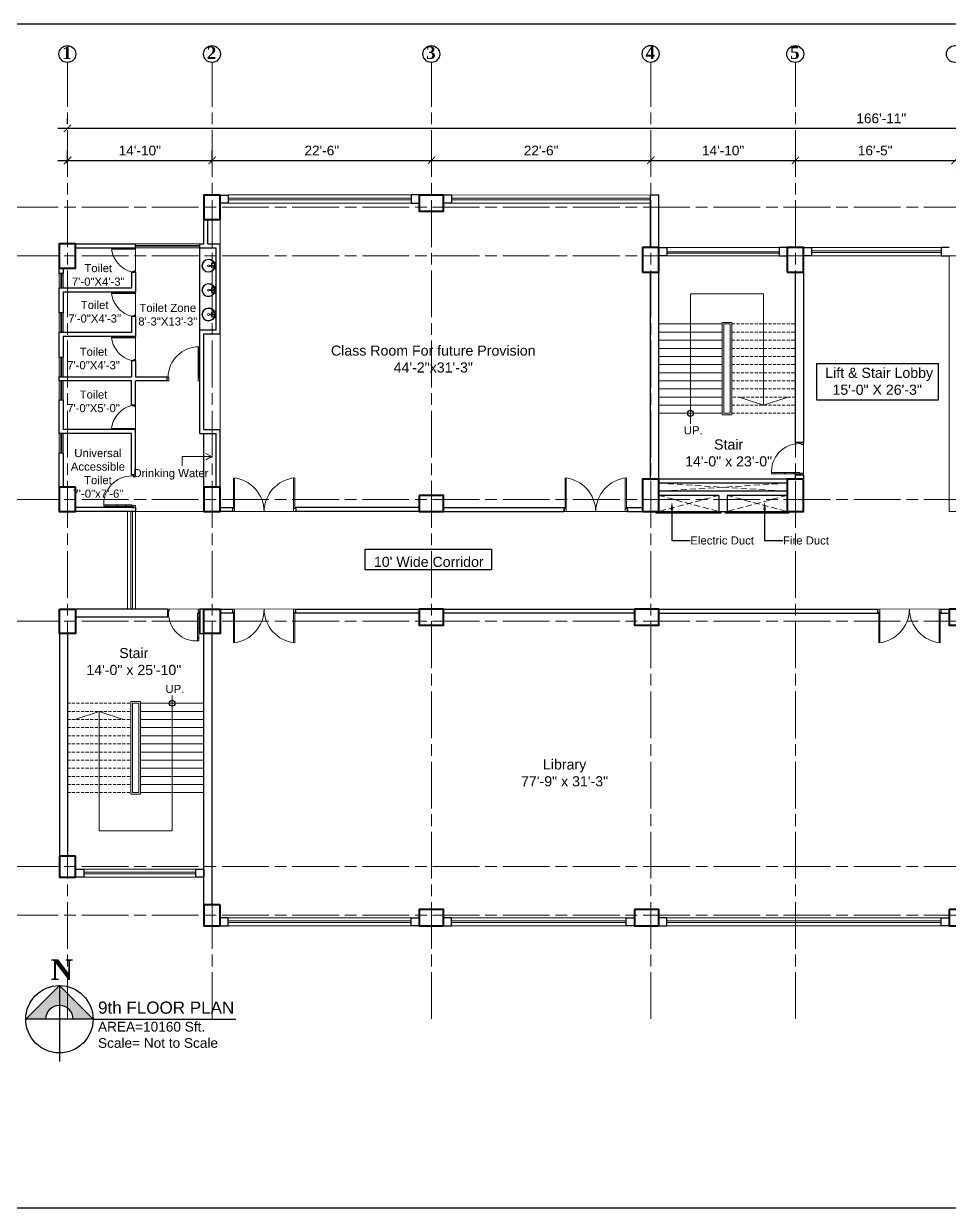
# Model space of a CAD drawing. Header units: inches. Extents: x -12 to 20935469, y -1604 to 24729220.
# Drawn here: x 20924699 to 20925838, y 24703583 to 24705041 of the extents above; entities that cross this region are included whole.
import ezdxf
from ezdxf import colors
from ezdxf.entities.mleader import LeaderData, LeaderLine
from ezdxf.math import Vec2, Vec3

# ---------------------------------------------------------------- set-up
doc = ezdxf.new("R2010")
doc.units = ezdxf.units.IN
doc.header["$LTSCALE"] = 0.03
doc.header["$MEASUREMENT"] = 0
doc.header["$PDMODE"] = 32
doc.header["$PDSIZE"] = 15
doc.linetypes.add('ACAD_ISO08W100', pattern=[36, 24, -3, 6, -3])
doc.linetypes.add('DASHED2', pattern=[0.375, 0.25, -0.125])
for name, color, linetype, lineweight in [('column', 1, 'Continuous', 40), ('Dim Line', 252, 'Continuous', 13), ('Door', 7, 'Continuous', 18), ('Dot', 253, 'Continuous', 0), ('Gas', 21, 'Continuous', 5), ('Glass Line', 252, 'Continuous', 9), ('Grid Line', 252, 'Continuous', 18), ('Hatch', 253, 'Continuous', 15), ('Low Wall', 7, 'Continuous', 30), ('Main Wall', 7, 'Continuous', 30), ('RAIL', 23, 'Continuous', 13), ('STAIR', 46, 'Continuous', 15), ('TOILET FIXTURE', 142, 'Continuous', 5), ('wind.', 150, 'Continuous', 20)]:
    doc.layers.add(name, color=color, linetype=linetype, lineweight=lineweight)
doc.layers.add('TEXT', color=7, linetype='Continuous')
doc.styles.add('2', font='swisscl.ttf')
doc.styles.add('RomanS', font='arial.ttf', dxfattribs={"height": 12})
doc.styles.get("Standard").update_dxf_attribs({"font": 'timesbd.ttf'})
doc.dimstyles.new('Aec_Arch_I', dxfattribs={"dimscale": 96, "dimtxt": 12, "dimasz": 0.09375, "dimexe": 0.125, "dimexo": 0.125, "dimgap": 0.0625, "dimtad": 1, "dimdec": 0, "dimzin": 3, "dimdsep": 46, "dimlunit": 4, "dimtxsty": 'RomanS', "dimblk1": 'ARCHTICK', "dimblk2": 'ARCHTICK', "dimsah": 1, "dimcen": 0.09375, "dimdle": 0.125, "dimadec": 0, "dimazin": 0, "dimtfac": 0.75, "dimtdec": 0, "dimtmove": 2, "dimatfit": 3, "dimldrblk": 'ARCHTICK', "dimfxl": 1, "dimfrac": 1, "dimtolj": 1, "dimtzin": 0, "dimarcsym": 0})

# ---------------------------------------------------------------- blocks, each defined once
blk = doc.blocks.new('_ArchTick')
at = {"color": 0, "linetype": 'ByBlock', "lineweight": 35, "const_width": 0.15}
blk.add_lwpolyline([(-0.5, -0.5), (0.5, 0.5)], dxfattribs=at)
blk = doc.blocks.new('*D14')
at = {"layer": 'Defpoints', "color": 0, "transparency": 16777216}
for p in [(20831126.3, 24724578.2), (20830948.3, 24724562.3), (20831126.3, 24724562.3)]:
    blk.add_point(p, dxfattribs=at)
at = {"layer": 'Dim Line', "color": 0, "lineweight": -2, "transparency": 16777216}
for p, q in [((20830948.3, 24724574.3), (20830948.3, 24724590.2)), ((20831126.3, 24724574.3), (20831126.3, 24724590.2)), ((20830936.3, 24724578.2), (20831138.3, 24724578.2))]:
    blk.add_line(p, q, dxfattribs=at)
at = {"layer": 'Dim Line', "color": 0, "lineweight": -2, "transparency": 16777216, "xscale": 9, "yscale": 9, "zscale": 9, "rotation": 180}
blk.add_blockref('_ArchTick', (20830948.3, 24724578.2), dxfattribs=at)
at = {"layer": 'Dim Line', "color": 0, "lineweight": -2, "transparency": 16777216, "xscale": 9, "yscale": 9, "zscale": 9}
blk.add_blockref('_ArchTick', (20831126.3, 24724578.2), dxfattribs=at)
at = {"layer": 'Dim Line', "color": 0, "transparency": 16777216, "insert": (20831037.3, 24724590.3), "char_height": 12, "attachment_point": 5, "style": 'RomanS'}
blk.add_mtext('\\A1;14\'-10"', dxfattribs=at)
blk = doc.blocks.new('*D7')
at = {"layer": 'Defpoints', "color": 0, "transparency": 16777216}
for p in [(20831396.3, 24724578.2), (20831396.3, 24724578.2), (20831126.3, 24724562.3)]:
    blk.add_point(p, dxfattribs=at)
at = {"layer": 'Dim Line', "color": 0, "lineweight": -2, "transparency": 16777216}
for p, q in [((20831126.3, 24724574.3), (20831126.3, 24724590.2)), ((20831114.3, 24724578.2), (20831408.3, 24724578.2))]:
    blk.add_line(p, q, dxfattribs=at)
at = {"layer": 'Dim Line', "color": 0, "lineweight": -2, "transparency": 16777216, "xscale": 9, "yscale": 9, "zscale": 9, "rotation": 180}
blk.add_blockref('_ArchTick', (20831126.3, 24724578.2), dxfattribs=at)
at = {"layer": 'Dim Line', "color": 0, "lineweight": -2, "transparency": 16777216, "xscale": 9, "yscale": 9, "zscale": 9}
blk.add_blockref('_ArchTick', (20831396.3, 24724578.2), dxfattribs=at)
at = {"layer": 'Dim Line', "color": 0, "transparency": 16777216, "insert": (20831261.3, 24724590.3), "char_height": 12, "attachment_point": 5, "style": 'RomanS'}
blk.add_mtext('\\A1;22\'-6"', dxfattribs=at)
blk = doc.blocks.new('*D8')
at = {"layer": 'Defpoints', "color": 0, "transparency": 16777216}
for p in [(20831396.3, 24724578.2), (20831666.3, 24724578.2), (20831666.3, 24724578.2)]:
    blk.add_point(p, dxfattribs=at)
at = {"layer": 'Dim Line', "color": 0, "lineweight": -2, "transparency": 16777216}
blk.add_line((20831384.3, 24724578.2), (20831678.3, 24724578.2), dxfattribs=at)
at = {"layer": 'Dim Line', "color": 0, "lineweight": -2, "transparency": 16777216, "xscale": 9, "yscale": 9, "zscale": 9, "rotation": 180}
blk.add_blockref('_ArchTick', (20831396.3, 24724578.2), dxfattribs=at)
at = {"layer": 'Dim Line', "color": 0, "lineweight": -2, "transparency": 16777216, "xscale": 9, "yscale": 9, "zscale": 9}
blk.add_blockref('_ArchTick', (20831666.3, 24724578.2), dxfattribs=at)
at = {"layer": 'Dim Line', "color": 0, "transparency": 16777216, "insert": (20831531.3, 24724590.3), "char_height": 12, "attachment_point": 5, "style": 'RomanS'}
blk.add_mtext('\\A1;22\'-6"', dxfattribs=at)
blk = doc.blocks.new('*D9')
at = {"layer": 'Defpoints', "color": 0, "transparency": 16777216}
for p in [(20831666.3, 24724578.2), (20831844.3, 24724578.2), (20831844.3, 24724578.2)]:
    blk.add_point(p, dxfattribs=at)
at = {"layer": 'Dim Line', "color": 0, "lineweight": -2, "transparency": 16777216}
blk.add_line((20831654.3, 24724578.2), (20831856.3, 24724578.2), dxfattribs=at)
at = {"layer": 'Dim Line', "color": 0, "lineweight": -2, "transparency": 16777216, "xscale": 9, "yscale": 9, "zscale": 9, "rotation": 180}
blk.add_blockref('_ArchTick', (20831666.3, 24724578.2), dxfattribs=at)
at = {"layer": 'Dim Line', "color": 0, "lineweight": -2, "transparency": 16777216, "xscale": 9, "yscale": 9, "zscale": 9}
blk.add_blockref('_ArchTick', (20831844.3, 24724578.2), dxfattribs=at)
at = {"layer": 'Dim Line', "color": 0, "transparency": 16777216, "insert": (20831755.3, 24724590.3), "char_height": 12, "attachment_point": 5, "style": 'RomanS'}
blk.add_mtext('\\A1;14\'-10"', dxfattribs=at)
blk = doc.blocks.new('*D21')
at = {"layer": 'Defpoints', "color": 0, "transparency": 16777216}
for p in [(20831844.3, 24724578.2), (20832040.8, 24724578.2), (20832040.8, 24724578.2)]:
    blk.add_point(p, dxfattribs=at)
at = {"layer": 'Dim Line', "color": 0, "lineweight": -2, "transparency": 16777216}
for p, q in [((20831832.3, 24724578.2), (20832052.8, 24724578.2)), ((20831844.3, 24724566.2), (20831844.3, 24724566.2)), ((20832040.8, 24724566.2), (20832040.8, 24724566.2))]:
    blk.add_line(p, q, dxfattribs=at)
at = {"layer": 'Dim Line', "color": 0, "lineweight": -2, "transparency": 16777216, "xscale": 9, "yscale": 9, "zscale": 9, "rotation": 180}
blk.add_blockref('_ArchTick', (20831844.3, 24724578.2), dxfattribs=at)
at = {"layer": 'Dim Line', "color": 0, "lineweight": -2, "transparency": 16777216, "xscale": 9, "yscale": 9, "zscale": 9}
blk.add_blockref('_ArchTick', (20832040.8, 24724578.2), dxfattribs=at)
at = {"layer": 'Dim Line', "color": 0, "transparency": 16777216, "insert": (20831942.5, 24724590.3), "char_height": 12, "attachment_point": 5, "style": 'RomanS'}
blk.add_mtext('\\A1;16\'-5"', dxfattribs=at)
blk = doc.blocks.new('*D22')
at = {"layer": 'Defpoints', "color": 0, "transparency": 16777216}
for p in [(20832040.8, 24724578.2), (20832166.8, 24724578.2), (20832166.8, 24724578.2)]:
    blk.add_point(p, dxfattribs=at)
at = {"layer": 'Dim Line', "color": 0, "lineweight": -2, "transparency": 16777216}
for p, q in [((20832028.8, 24724578.2), (20832178.8, 24724578.2)), ((20832040.8, 24724566.2), (20832040.8, 24724566.2)), ((20832166.8, 24724566.2), (20832166.8, 24724566.2))]:
    blk.add_line(p, q, dxfattribs=at)
at = {"layer": 'Dim Line', "color": 0, "lineweight": -2, "transparency": 16777216, "xscale": 9, "yscale": 9, "zscale": 9, "rotation": 180}
blk.add_blockref('_ArchTick', (20832040.8, 24724578.2), dxfattribs=at)
at = {"layer": 'Dim Line', "color": 0, "lineweight": -2, "transparency": 16777216, "xscale": 9, "yscale": 9, "zscale": 9}
blk.add_blockref('_ArchTick', (20832166.8, 24724578.2), dxfattribs=at)
at = {"layer": 'Dim Line', "color": 0, "transparency": 16777216, "insert": (20832103.8, 24724590.3), "char_height": 12, "attachment_point": 5, "style": 'RomanS'}
blk.add_mtext('\\A1;10\'-6"', dxfattribs=at)
blk = doc.blocks.new('*D13')
at = {"layer": 'Defpoints', "color": 0, "transparency": 16777216}
for p in [(20830948.3, 24724610.7), (20832951.8, 24724617.8), (20832951.8, 24724610.7)]:
    blk.add_point(p, dxfattribs=at)
at = {"layer": 'Dim Line', "color": 0, "lineweight": -2, "transparency": 16777216}
for p, q in [((20830948.3, 24724622.7), (20830948.3, 24724629.8)), ((20832951.8, 24724622.7), (20832951.8, 24724629.8)), ((20830936.3, 24724617.8), (20832963.8, 24724617.8))]:
    blk.add_line(p, q, dxfattribs=at)
at = {"layer": 'Dim Line', "color": 0, "lineweight": -2, "transparency": 16777216, "xscale": 9, "yscale": 9, "zscale": 9, "rotation": 180}
blk.add_blockref('_ArchTick', (20830948.3, 24724617.8), dxfattribs=at)
at = {"layer": 'Dim Line', "color": 0, "lineweight": -2, "transparency": 16777216, "xscale": 9, "yscale": 9, "zscale": 9}
blk.add_blockref('_ArchTick', (20832951.8, 24724617.8), dxfattribs=at)
at = {"layer": 'Dim Line', "color": 0, "transparency": 16777216, "insert": (20831950, 24724629.9), "char_height": 12, "attachment_point": 5, "style": 'RomanS'}
blk.add_mtext('\\A1;166\'-11"', dxfattribs=at)
blk = doc.blocks.new('Door_45')
at = {"layer": 'Door'}
for p, q in [((1.5, 5), (1.5, 44)), ((1.5, 40), (2.2, 40)), ((2.2, 40), (2.2, 39.5)), ((2.2, 39.5), (2.7, 39.5)), ((2.7, 39.5), (2.7, 40)), ((2.7, 40), (3.5, 40)), ((3.5, 44), (3.5, 5)), ((1.5, 25.8), (2.2, 25.8)), ((2.2, 25.8), (2.2, 25.3)), ((2.2, 25.3), (2.7, 25.3)), ((2.7, 25.8), (3.5, 25.8)), ((2.7, 25.3), (2.7, 25.8)), ((0, 0), (0, 5)), ((0, 5), (1.5, 5)), ((1.5, 12.6), (2.2, 12.6)), ((3.5, 5), (1.5, 5)), ((1.5, 5), (1.5, 3)), ((1.5, 3), (2.5, 3)), ((2.2, 12.6), (2.2, 13.1)), ((2.2, 13.1), (2.7, 13.1)), ((2.5, 3), (2.5, 0)), ((2.7, 13.1), (2.7, 12.6)), ((2.7, 12.6), (3.5, 12.6)), ((42.5, 3), (42.5, 0)), ((43.5, 3), (42.5, 3)), ((45, 5), (43.5, 5)), ((43.5, 5), (43.5, 3)), ((45, 0), (45, 5)), ((2.5, 0), (0, 0)), ((42.5, 0), (45, 0))]:
    blk.add_line(p, q, dxfattribs=at)
blk.add_arc((4.7, 5.3), 38.8, 359.6233, 94.6685, dxfattribs=at)
blk = doc.blocks.new('sssss-flat-876')
at = {"layer": 'Door', "linetype": 'Continuous', "ltscale": 3}
blk.add_line((3666.5, 84027.2), (3666.5, 84055.7), dxfattribs=at)
at = {"layer": 'Door', "linetype": 'Continuous', "ltscale": 3, "extrusion": (-7.21527e-09, -3.35624e-18, 1), "elevation": 0}
for points in [[(3666.5, 84057.2), (3666.5, 84055.7), (3668.4, 84055.7), (3668.4, 84056.5), (3670.2, 84056.5), (3670.2, 84057.2)], [(3668.4, 84055.7), (3696.2, 84055.7), (3696.2, 84056.5), (3668.4, 84056.5)]]:
    blk.add_lwpolyline(points, close=True, dxfattribs=at)
at = {"layer": 'Door', "linetype": 'Continuous', "ltscale": 3, "flags": 128}
blk.add_lwpolyline([(3670.2, 84027.2, 0.04096), (3675.5, 84028.9, 0.082496), (3684.9, 84034.8, 0.052187), (3689.7, 84040, 0.043988), (3692.9, 84045, 0.036571), (3694.8, 84049.6, 0.034751), (3695.9, 84054.2, 0.011435), (3696.2, 84055.7)], format="xyb", dxfattribs=at)
at = {"layer": 'Door', "linetype": 'Continuous', "ltscale": 3}
blk.add_lwpolyline([(3666.5, 84027.2), (3666.5, 84028.7), (3668.4, 84028.7), (3668.4, 84027.9), (3670.2, 84027.9), (3670.2, 84027.2)], close=True, dxfattribs=at)
blk = doc.blocks.new('7-flat-72')
at = {"layer": 'Glass Line', "color": 8, "ltscale": 20}
for p, q in [((-64478.7, 376960.5), (-64480.3, 376960.5)), ((-64480.3, 376959.5), (-64480.3, 376960.5)), ((-64480.3, 376959.5), (-64480.3, 376960.5)), ((-64478.7, 376959.5), (-64480.3, 376959.5)), ((-64480.3, 376959.1), (-64480.3, 376959.4)), ((-64478.7, 376959.4), (-64480.3, 376959.4)), ((-64478.7, 376959.1), (-64480.3, 376959.1)), ((-64480.2, 376959.4), (-64480.2, 376959.5)), ((-64480.1, 376959.5), (-64480.1, 376960.5)), ((-64479.9, 376959.5), (-64479.9, 376960.5)), ((-64479.5, 376959.5), (-64479.5, 376960.5)), ((-64479.1, 376959.5), (-64479.1, 376960.5)), ((-64478.9, 376959.5), (-64478.9, 376960.5)), ((-64478.9, 376959.4), (-64478.9, 376959.5)), ((-64478.8, 376959.5), (-64478.8, 376960.5)), ((-64478.7, 376959.5), (-64478.7, 376960.5)), ((-64478.7, 376959.1), (-64478.7, 376959.4)), ((-64475.1, 376959.4), (-64476.9, 376959.4)), ((-64476.9, 376959.1), (-64476.9, 376959.4)), ((-64475.1, 376959.1), (-64476.9, 376959.1)), ((-64476.6, 376959.4), (-64476.6, 376966.6)), ((-64475.5, 376966.6), (-64476.6, 376966.6)), ((-64475.5, 376959.4), (-64475.5, 376966.6)), ((-64475.1, 376959.1), (-64475.1, 376959.4)), ((-64473.3, 376960.5), (-64471.7, 376960.5)), ((-64473.3, 376959.5), (-64473.3, 376960.5)), ((-64473.3, 376959.5), (-64473.3, 376960.5)), ((-64473.3, 376959.5), (-64471.7, 376959.5)), ((-64473.3, 376959.1), (-64473.3, 376959.4)), ((-64473.3, 376959.4), (-64471.7, 376959.4)), ((-64473.3, 376959.1), (-64471.7, 376959.1)), ((-64473.1, 376959.5), (-64473.1, 376960.5)), ((-64473.1, 376959.4), (-64473.1, 376959.5)), ((-64472.9, 376959.5), (-64472.9, 376960.5)), ((-64472.5, 376959.5), (-64472.5, 376960.5)), ((-64472.1, 376959.5), (-64472.1, 376960.5)), ((-64471.9, 376959.5), (-64471.9, 376960.5)), ((-64471.9, 376959.4), (-64471.9, 376959.5)), ((-64471.8, 376959.5), (-64471.8, 376960.5)), ((-64471.7, 376959.5), (-64471.7, 376960.5)), ((-64471.7, 376959.1), (-64471.7, 376959.4))]:
    blk.add_line(p, q, dxfattribs=at)
blk.add_circle((-64476, 376968.4, 0), 1.08, dxfattribs=at)
for radius, start, end in [(8.1, 273.8334, 266.1883), (7.55, 274.115, 265.9068)]:
    blk.add_arc((-64476, 376968.4, 0), radius, start, end, dxfattribs=at)
blk = doc.blocks.new('SFSFSFS-flat-72')
at = {"layer": 'TOILET FIXTURE', "ltscale": 0.2}
blk.add_lwpolyline([(-3918.5, -3608.1), (-3918.5, -3602.7), (-3923.9, -3602.7), (-3923.9, -3608.1)], close=True, dxfattribs=at)
at = {"layer": 'TOILET FIXTURE', "ltscale": 20}
blk.add_blockref('7-flat-72', (60554.8, -380567.2), dxfattribs=at)
blk = doc.blocks.new('$D40')
at = {"layer": 'Door'}
for p, q in [((1, 4), (1, 42)), ((2, 0), (2, 42)), ((1, 5), (0, 5)), ((2, 0), (0, 0)), ((2, 4), (1, 4)), ((39, 4), (38, 4)), ((38, 4), (38, 0)), ((40, 0), (38, 0)), ((40, 5), (39, 5)), ((39, 5), (39, 4))]:
    blk.add_line(p, q, dxfattribs=at)
blk.add_arc((1, 4), 38, 0, 90, dxfattribs=at)
blk = doc.blocks.new('fff')
at = {"layer": 'Grid Line', "color": 252, "linetype": 'ACAD_ISO08W100', "lineweight": 9, "ltscale": 80, "true_color": 0x939598}
for p, q in [((20830948.3, 24723521.1), (20830948.3, 24724698.8)), ((20831126.3, 24723521.1), (20831126.3, 24724698.8)), ((20831396.3, 24723521.1), (20831396.3, 24724698.8)), ((20831666.3, 24723521.1), (20831666.3, 24724698.8)), ((20831844.3, 24723521.1), (20831844.3, 24724698.8)), ((20833096.9, 24724520.6), (20830726.1, 24724520.6)), ((20833096.9, 24724460.6), (20830726.1, 24724460.6)), ((20833096.9, 24724160.7), (20830726.1, 24724160.7)), ((20833096.9, 24724010.7), (20830726.1, 24724010.7)), ((20833096.9, 24723708.7), (20830726.1, 24723708.7)), ((20833096.9, 24723648.8), (20830726.1, 24723648.8))]:
    blk.add_line(p, q, dxfattribs=at)
at = {"layer": 'Dim Line'}
for base, p1, p2, picture, middle in [((20832951.7523, 24724617.8128), (20830948.3088, 24724610.7482), (20832951.7523, 24724610.7482), '*D13', (20831950.0306, 24724629.9397)), ((20831126.3, 24724578.2), (20830948.3, 24724562.3), (20831126.3, 24724562.3), '*D14', (20831037.3, 24724590.3)), ((20831396.3, 24724578.2), (20831126.3, 24724562.3), (20831396.3, 24724578.2), '*D7', (20831261.3, 24724590.3)), ((20831666.3, 24724578.2), (20831396.3, 24724578.2), (20831666.3, 24724578.2), '*D8', (20831531.3, 24724590.3)), ((20831844.3, 24724578.2), (20831666.3, 24724578.2), (20831844.3, 24724578.2), '*D9', (20831755.3, 24724590.3)), ((20832040.7792, 24724578.1666), (20831844.25, 24724578.1666), (20832040.7792, 24724578.1666), '*D21', (20831942.5146, 24724590.2934)), ((20832166.8, 24724578.2), (20832040.8, 24724578.2), (20832166.8, 24724578.2), '*D22', (20832103.8, 24724590.3))]:
    dim = blk.add_linear_dim(base=base, p1=p1, p2=p2, dimstyle='Aec_Arch_I', dxfattribs=at)
    dim.commit()
    dim.dimension.update_dxf_attribs({"geometry": picture, "text_midpoint": middle})

msp = doc.modelspace()

# ---------------------------------------------------------------- hatches: boundary and pattern name
at = {"layer": 'Low Wall'}
h = msp.add_hatch(color=256, dxfattribs=at)
h.paths.add_polyline_path([(20924725.5, 24703815.4), (20924701.2, 24703815.4), (20924742.6, 24703856.8), (20924742.6, 24703832.5, 0.414214)])
h.paths.add_polyline_path([(20924742.6, 24703832.5), (20924742.6, 24703856.8), (20924784, 24703815.4), (20924759.6, 24703815.4, 0.414214)])

# ---------------------------------------------------------------- linework, layer by layer
for p, q in [((20924915.4, 24704664.3), (20924915.4, 24704765.2)), ((20924920.4, 24704470.4), (20924920.4, 24704536.4)), ((20924831.4, 24704445.6), (20924836.4, 24704445.6)), ((20925363.8, 24704442.9), (20925363.8, 24704440.4)), ((20925441.8, 24704442.9), (20925441.8, 24704440.4)), ((20924950.4, 24703930.4), (20924950.4, 24703930.4)), ((20925225.4, 24703930.4), (20925225.4, 24703930.4)), ((20925490.4, 24703930.4), (20925490.4, 24703930.4)), ((20924742.6, 24703856.8), (20924742.6, 24703763.5)), ((20924784, 24703815.4), (20924959.9, 24703815.4))]:
    msp.add_line(p, q)
for points in [[(20925674.8, 24704622.6), (20925824.4, 24704622.6), (20925824.4, 24704577.4), (20925674.8, 24704577.4)], [(20925477.3, 24704440.4), (20925556.6, 24704440.4), (20925556.6, 24704438.4), (20925477.3, 24704438.4)], [(20925562.4, 24704440.4), (20925640.6, 24704440.4), (20925640.6, 24704438.4), (20925562.4, 24704438.4)], [(20925119, 24704394.1), (20925274.6, 24704394.1), (20925274.6, 24704368.8), (20925119, 24704368.8)]]:
    msp.add_lwpolyline(points, close=True)
msp.add_lwpolyline([(20924784, 24703815.5), (20924701.2, 24703815.4)])
for centre, radius in [((20925519.4, 24704561.4), 3.61), ((20924881.4, 24704204.4), 3.61), ((20924742.6, 24703815.4), 41.4)]:
    msp.add_circle(centre, radius)
at = {"layer": 'column', "lineweight": 40, "ltscale": 20}
for points in [[(20924940.4, 24704830.2), (20924920.4, 24704830.2), (20924920.4, 24704800.2), (20924940.4, 24704800.2)], [(20925185.5, 24704830.2), (20925185.5, 24704810.2), (20925215.5, 24704810.2), (20925215.5, 24704830.2)], [(20924762.4, 24704770.2), (20924742.4, 24704770.2), (20924742.4, 24704740.2), (20924762.4, 24704740.2)], [(20925460.4, 24704735.4), (20925480.4, 24704735.4), (20925480.4, 24704765.4), (20925460.4, 24704765.4)], [(20925638.4, 24704735.4), (20925658.4, 24704735.4), (20925658.4, 24704765.4), (20925638.4, 24704765.4)], [(20924762.4, 24704470.4), (20924742.4, 24704470.4), (20924742.4, 24704440.4), (20924762.4, 24704440.4)], [(20924940.4, 24704470.4), (20924920.4, 24704470.4), (20924920.4, 24704440.4), (20924940.4, 24704440.4)], [(20925460.4, 24704440.4), (20925480.4, 24704440.4), (20925480.4, 24704480.4), (20925460.4, 24704480.4)], [(20925638.4, 24704440.4), (20925658.4, 24704440.4), (20925658.4, 24704480.4), (20925638.4, 24704480.4)], [(20925185.6, 24704460.4), (20925185.6, 24704440.4), (20925215.5, 24704440.4), (20925215.5, 24704460.4)], [(20924742.6, 24704320.4), (20924762.6, 24704320.4), (20924762.6, 24704290.4), (20924742.6, 24704290.4)], [(20924920.5, 24704320.4), (20924940.5, 24704320.4), (20924940.5, 24704290.4), (20924920.5, 24704290.4)], [(20925185.5, 24704320.4), (20925185.5, 24704300.4), (20925215.5, 24704300.4), (20925215.5, 24704320.4)], [(20925450.4, 24704320.4), (20925450.4, 24704300.4), (20925480.4, 24704300.4), (20925480.4, 24704320.4)], [(20925838, 24704320.4), (20925838, 24704300.4), (20925868, 24704300.4), (20925868, 24704320.4)], [(20924762.6, 24704016.3), (20924742.6, 24704016.3), (20924742.6, 24703990.3), (20924762.6, 24703990.3)], [(20924940.5, 24703956.4), (20924920.5, 24703956.4), (20924920.5, 24703930.4), (20924940.5, 24703930.4)], [(20925215.5, 24703930.4), (20925215.5, 24703950.4), (20925185.5, 24703950.4), (20925185.5, 24703930.4)], [(20925450.4, 24703950.4), (20925450.4, 24703930.4), (20925480.4, 24703930.4), (20925480.4, 24703950.4)], [(20925838, 24703950.3), (20925838, 24703930.3), (20925868, 24703930.3), (20925868, 24703950.3)]]:
    msp.add_lwpolyline(points, close=True, dxfattribs=at)
at = {"layer": 'Defpoints'}
msp.add_lwpolyline([(20924497.9, 24705041.1), (20926936.8, 24705041.1), (20926936.8, 24703582.6), (20924497.9, 24703582.6)], close=True, dxfattribs=at)
at = {"layer": 'Door'}
for p, q in [((20924956.8, 24704444.1), (20924956.8, 24704482)), ((20924958.1, 24704440.4), (20924958.1, 24704482)), ((20925030.9, 24704440.4), (20925030.9, 24704482)), ((20925032.2, 24704444.1), (20925032.2, 24704482)), ((20925365.1, 24704444.1), (20925365.1, 24704482)), ((20925366.4, 24704440.4), (20925366.4, 24704482)), ((20925439.2, 24704440.4), (20925439.2, 24704482)), ((20925440.5, 24704444.1), (20925440.5, 24704482)), ((20924956.8, 24704445.4), (20924955.5, 24704445.4)), ((20924958.1, 24704440.4), (20924955.5, 24704440.4)), ((20924958.1, 24704444.1), (20924956.8, 24704444.1)), ((20925030.9, 24704444.1), (20925032.2, 24704444.1)), ((20925030.9, 24704440.4), (20925033.5, 24704440.4)), ((20925032.2, 24704445.4), (20925033.5, 24704445.4)), ((20925365.1, 24704445.4), (20925363.8, 24704445.4)), ((20925366.4, 24704440.4), (20925363.8, 24704440.4)), ((20925366.4, 24704444.1), (20925365.1, 24704444.1)), ((20925439.2, 24704444.1), (20925440.5, 24704444.1)), ((20925439.2, 24704440.4), (20925441.8, 24704440.4)), ((20925440.5, 24704445.4), (20925441.8, 24704445.4)), ((20924958.1, 24704320.4), (20924955.5, 24704320.4)), ((20924956.8, 24704315.4), (20924955.5, 24704315.4)), ((20924956.8, 24704316.7), (20924956.8, 24704278.8)), ((20924958.1, 24704316.7), (20924956.8, 24704316.7)), ((20924958.1, 24704320.4), (20924958.1, 24704278.8)), ((20925030.9, 24704320.4), (20925030.9, 24704278.8)), ((20925030.9, 24704320.4), (20925033.5, 24704320.4)), ((20925030.9, 24704316.7), (20925032.2, 24704316.7)), ((20925032.2, 24704316.7), (20925032.2, 24704278.8)), ((20925032.2, 24704315.4), (20925033.5, 24704315.4)), ((20925752.6, 24704320.4), (20925750, 24704320.4)), ((20925751.3, 24704315.4), (20925750, 24704315.4)), ((20925751.3, 24704316.7), (20925751.3, 24704278.8)), ((20925752.6, 24704316.7), (20925751.3, 24704316.7)), ((20925752.6, 24704320.4), (20925752.6, 24704278.8)), ((20925825.4, 24704320.4), (20925825.4, 24704278.8)), ((20925825.4, 24704320.4), (20925828, 24704320.4)), ((20925825.4, 24704316.7), (20925826.7, 24704316.7)), ((20925826.7, 24704316.7), (20925826.7, 24704278.8)), ((20925826.7, 24704315.4), (20925828, 24704315.4))]:
    msp.add_line(p, q, dxfattribs=at)
for centre, start, end in [((20924952.3, 24704440), 0.5906, 83.7783), ((20925036.8, 24704440), 96.2217, 179.4094), ((20925360.5, 24704440), 0.5906, 83.7783), ((20925445.1, 24704440), 96.2217, 179.4094), ((20924952.3, 24704320.8), 276.2217, 359.4094), ((20925036.8, 24704320.8), 180.5906, 263.7783), ((20925746.7, 24704320.8), 276.2217, 359.4094), ((20925831.3, 24704320.8), 180.5906, 263.7783)]:
    msp.add_arc(centre, 42.3, start, end, dxfattribs=at)
at = {"layer": 'Dot', "linetype": 'DASHED2', "lineweight": 0, "ltscale": 1000}
for p, q in [((20925480.4, 24704475.4), (20925638.4, 24704465.4)), ((20925638.4, 24704475.4), (20925480.4, 24704465.4)), ((20925554.4, 24704460.4), (20925480.4, 24704440.4)), ((20925480.4, 24704460.4), (20925554.4, 24704440.4)), ((20925564.4, 24704460.4), (20925638.4, 24704440.4)), ((20925638.4, 24704460.4), (20925564.4, 24704440.4))]:
    msp.add_line(p, q, dxfattribs=at)
at = {"layer": 'Gas', "color": 0, "lineweight": 5}
for points in [[(20925570.4, 24704559.4), (20925558.4, 24704559.4), (20925558.4, 24704673.4), (20925570.4, 24704673.4)], [(20925568.4, 24704561.4), (20925560.4, 24704561.4), (20925560.4, 24704671.4), (20925568.4, 24704671.4)], [(20924842.4, 24704206.4), (20924830.4, 24704206.4), (20924830.4, 24704092.4), (20924842.4, 24704092.4)], [(20924840.4, 24704204.4), (20924832.4, 24704204.4), (20924832.4, 24704094.4), (20924840.4, 24704094.4)]]:
    msp.add_lwpolyline(points, close=True, dxfattribs=at)
at = {"layer": 'Hatch', "lineweight": 5}
for p, q in [((20924940.4, 24704770.2), (20924940.4, 24704800.2)), ((20924940.4, 24704541.4), (20924940.4, 24704659.3))]:
    msp.add_line(p, q, dxfattribs=at)
at = {"layer": 'Hatch', "lineweight": 0}
msp.add_lwpolyline([(20926672, 24704320.4), (20926671.9, 24704440.5), (20926587.9, 24704440.4), (20925838, 24704440.4), (20925838, 24704755.4), (20925658.4, 24704755.2), (20925658.4, 24704440.4), (20924836.4, 24704440.5), (20924836.4, 24704320.5)], close=True, dxfattribs=at)
at = {"layer": 'Low Wall', "color": 0}
msp.add_lwpolyline([(20924701.2, 24703815.4), (20924742.6, 24703856.8), (20924784, 24703815.4)], dxfattribs=at)
at = {"layer": 'Low Wall'}
msp.add_arc((20924742.6, 24703815.4), 17, 0, 180, dxfattribs=at)
at = {"layer": 'Main Wall', "lineweight": 30}
for p, q in [((20925470.4, 24704830.3), (20925480.4, 24704830.3)), ((20925470.4, 24704765.4), (20925470.4, 24704830.3)), ((20925480.4, 24704765.4), (20925480.4, 24704830.3)), ((20924920.4, 24704770.2), (20924920.4, 24704800.2)), ((20924925.4, 24704770.2), (20924925.4, 24704800.2)), ((20925470.4, 24704784.3), (20925470.4, 24704784.3)), ((20925470.4, 24704778.3), (20925470.4, 24704778.3)), ((20924762.4, 24704770.2), (20924836.4, 24704770.2)), ((20924762.4, 24704765.2), (20924836.4, 24704765.2)), ((20924836.4, 24704765.2), (20924836.4, 24704770.2)), ((20924915.4, 24704770.2), (20924920.4, 24704770.2)), ((20924915.4, 24704765.2), (20924915.4, 24704770.2)), ((20924915.4, 24704765.2), (20924935.4, 24704765.2)), ((20924925.4, 24704770.2), (20924940.4, 24704770.2)), ((20924935.4, 24704664.3), (20924935.4, 24704765.2)), ((20924940.4, 24704659.3), (20924940.4, 24704770.2)), ((20925480.4, 24704480.4), (20925480.4, 24704755.4)), ((20924742.4, 24704733.6), (20924742.4, 24704740.2)), ((20924831.4, 24704735.2), (20924836.4, 24704735.2)), ((20924831.4, 24704735.2), (20924831.4, 24704715.6)), ((20925470.4, 24704480.4), (20925470.4, 24704735.4)), ((20925648.4, 24704735.4), (20925648.4, 24704525.4)), ((20925658.4, 24704735.4), (20925658.4, 24704525.4)), ((20924831.4, 24704715.6), (20924742.4, 24704715.6)), ((20924742.4, 24704685), (20924742.4, 24704715.6)), ((20924836.4, 24704710.6), (20924747.4, 24704710.6)), ((20924831.4, 24704680.6), (20924831.4, 24704661)), ((20924836.4, 24704680.6), (20924831.4, 24704680.6)), ((20924831.4, 24704661), (20924742.4, 24704661)), ((20924742.4, 24704630.4), (20924742.4, 24704661)), ((20924915.4, 24704606.4), (20924915.4, 24704664.3)), ((20924915.4, 24704664.3), (20924935.4, 24704664.3)), ((20924920.4, 24704541.4), (20924920.4, 24704659.3)), ((20924920.4, 24704659.3), (20924940.4, 24704659.3)), ((20924836.4, 24704656), (20924747.4, 24704656)), ((20924747.4, 24704656), (20924747.4, 24704630.4)), ((20924742.4, 24704630.4), (20924747.4, 24704630.4)), ((20924836.4, 24704626), (20924831.4, 24704626)), ((20924742.4, 24704606.4), (20924831.4, 24704606.4)), ((20924742.4, 24704601.4), (20924742.4, 24704606.4)), ((20924831.4, 24704601.4), (20924742.4, 24704601.4)), ((20924831.4, 24704571.4), (20924831.4, 24704601.4)), ((20924836.4, 24704571.4), (20924836.4, 24704601.4)), ((20924875.4, 24704601.4), (20924836.4, 24704601.4)), ((20924875.4, 24704601.4), (20924875.4, 24704606.4)), ((20924915.4, 24704536.4), (20924915.4, 24704606.4)), ((20924747.4, 24704577.4), (20924742.4, 24704577.4)), ((20924742.4, 24704536.4), (20924742.4, 24704577.4)), ((20924747.4, 24704577.4), (20924747.4, 24704541.4)), ((20924836.4, 24704571.4), (20924831.4, 24704571.4)), ((20924836.4, 24704541.4), (20924747.4, 24704541.4)), ((20924836.4, 24704485.6), (20924836.4, 24704541.4)), ((20924920.4, 24704541.4), (20924940.4, 24704541.4)), ((20924940.4, 24704470.4), (20924940.4, 24704541.4)), ((20924831.4, 24704536.4), (20924742.4, 24704536.4)), ((20924831.4, 24704485.6), (20924831.4, 24704536.4)), ((20924915.4, 24704536.4), (20924935.4, 24704536.4)), ((20924935.4, 24704470.4), (20924935.4, 24704536.4)), ((20924742.4, 24704470.4), (20924742.4, 24704512.4)), ((20924747.4, 24704512.4), (20924742.4, 24704512.4)), ((20924747.4, 24704512.4), (20924747.4, 24704470.4)), ((20925658.4, 24704525.4), (20925648.4, 24704525.4)), ((20924836.4, 24704485.6), (20924831.4, 24704485.6)), ((20925648.4, 24704485.4), (20925648.4, 24704480.4)), ((20925658.4, 24704485.4), (20925648.4, 24704485.4)), ((20925658.4, 24704485.4), (20925658.4, 24704480.4)), ((20925638.4, 24704480.4), (20925480.4, 24704480.4)), ((20925638.4, 24704475.4), (20925480.4, 24704475.4)), ((20925638.4, 24704465.4), (20925480.4, 24704465.4)), ((20925554.4, 24704460.4), (20925480.4, 24704460.4)), ((20925554.4, 24704460.4), (20925554.4, 24704440.4)), ((20925638.4, 24704460.4), (20925564.4, 24704460.4)), ((20925564.4, 24704460.4), (20925564.4, 24704440.4)), ((20924836.4, 24704445.6), (20924762.4, 24704445.6)), ((20924836.4, 24704440.5), (20924762.4, 24704440.5)), ((20924836.4, 24704445.6), (20924836.4, 24704440.5)), ((20924940.5, 24704445.4), (20924955.5, 24704445.4)), ((20924955.5, 24704440.4), (20924940.5, 24704440.4)), ((20924955.5, 24704445.4), (20924955.5, 24704440.4)), ((20925185.6, 24704445.4), (20925033.5, 24704445.4)), ((20925033.5, 24704445.4), (20925033.5, 24704440.4)), ((20925185.6, 24704440.4), (20925033.5, 24704440.4)), ((20925215.5, 24704445.4), (20925363.8, 24704445.4)), ((20925215.5, 24704440.4), (20925363.8, 24704440.4)), ((20925363.8, 24704440.4), (20925363.8, 24704445.4)), ((20925441.8, 24704440.4), (20925441.8, 24704445.4)), ((20925441.8, 24704445.4), (20925460.4, 24704445.4)), ((20925441.8, 24704440.4), (20925460.4, 24704440.4)), ((20925554.4, 24704440.4), (20925564.4, 24704440.4)), ((20924875.5, 24704320.4), (20924762.6, 24704320.4)), ((20924875.5, 24704310.4), (20924762.6, 24704310.4)), ((20924875.5, 24704320.4), (20924875.5, 24704310.4)), ((20924920.5, 24704320.4), (20924915.5, 24704320.4)), ((20924915.5, 24704320.4), (20924915.5, 24704290.4)), ((20924930.5, 24704320.4), (20924920.5, 24704320.4)), ((20924940.5, 24704320.4), (20924955.5, 24704320.4)), ((20924955.5, 24704315.4), (20924940.5, 24704315.4)), ((20924955.5, 24704320.4), (20924955.5, 24704315.4)), ((20925033.5, 24704320.4), (20925185.5, 24704320.4)), ((20925033.5, 24704315.4), (20925033.5, 24704320.4)), ((20925185.5, 24704315.4), (20925033.5, 24704315.4)), ((20925215.5, 24704320.4), (20925450.4, 24704320.4)), ((20925450.4, 24704315.4), (20925215.5, 24704315.4)), ((20925480.4, 24704320.4), (20925750, 24704320.4)), ((20925480.5, 24704315.4), (20925750, 24704315.4)), ((20925750, 24704315.4), (20925750, 24704320.4)), ((20925828, 24704320.4), (20925838, 24704320.4)), ((20925828, 24704315.4), (20925828, 24704320.4)), ((20925828, 24704315.4), (20925838, 24704315.4)), ((20924742.6, 24704290.4), (20924742.6, 24704016.3)), ((20924752.6, 24704290.4), (20924752.6, 24704016.3)), ((20924915.5, 24704290.4), (20924920.5, 24704290.4)), ((20924920.5, 24703956.4), (20924920.5, 24704290.4)), ((20924930.5, 24703956.4), (20924930.5, 24704290.4))]:
    msp.add_line(p, q, dxfattribs=at)
for points in [[(20924940.4, 24704830.2), (20924950.4, 24704830.2), (20924950.4, 24704820.2), (20924940.4, 24704820.2)], [(20925185.4, 24704830.3), (20925175.4, 24704830.3), (20925175.4, 24704820.2), (20925185.4, 24704820.2)], [(20925215.4, 24704830.3), (20925225.4, 24704830.3), (20925225.4, 24704820.2), (20925215.4, 24704820.2)], [(20925480.4, 24704765.4), (20925490.4, 24704765.4), (20925490.4, 24704755.4), (20925480.4, 24704755.4)], [(20925638.4, 24704765.4), (20925628.4, 24704765.4), (20925628.4, 24704755.4), (20925638.4, 24704755.4)], [(20925658.4, 24704765.4), (20925668.4, 24704765.4), (20925668.4, 24704755.4), (20925658.4, 24704755.4)], [(20925837.9, 24704765.4), (20925827.9, 24704765.4), (20925827.9, 24704755.4), (20925837.9, 24704755.4)], [(20924747.4, 24704733.6), (20924742.4, 24704733.6)], [(20924747.4, 24704740.2), (20924747.4, 24704733.6)], [(20924836.4, 24704735.2), (20924836.4, 24704710.6)], [(20924747.4, 24704710.6), (20924747.4, 24704685)], [(20924747.4, 24704685), (20924742.4, 24704685)], [(20924836.4, 24704680.6), (20924836.4, 24704656)], [(20924831.4, 24704626), (20924831.4, 24704606.4)], [(20924836.4, 24704626), (20924836.4, 24704606.4)], [(20924836.4, 24704606.4), (20924875.4, 24704606.4)], [(20924940.4, 24703930.4), (20924950.4, 24703930.4), (20924950.4, 24703940.4), (20924940.4, 24703940.4)], [(20925185.4, 24703930.4), (20925175.4, 24703930.4), (20925175.4, 24703940.4), (20925185.4, 24703940.4)], [(20925215.4, 24703930.4), (20925225.4, 24703930.4), (20925225.4, 24703940.4), (20925215.4, 24703940.4)], [(20925450.4, 24703930.4), (20925440.4, 24703930.4), (20925440.4, 24703940.4), (20925450.4, 24703940.4)], [(20925480.4, 24703930.4), (20925490.4, 24703930.4), (20925490.4, 24703940.4), (20925480.4, 24703940.4)], [(20925838, 24703930.3), (20925828, 24703930.3), (20925828, 24703940.4), (20925838, 24703940.4)]]:
    msp.add_lwpolyline(points, dxfattribs=at)
at = {"layer": 'Main Wall'}
for points in [[(20924762.6, 24704000.3), (20924772.6, 24704000.3), (20924772.6, 24703990.4), (20924762.6, 24703990.4)], [(20924910.5, 24704000.3), (20924920.5, 24704000.3), (20924920.5, 24703990.4), (20924910.5, 24703990.4)]]:
    msp.add_lwpolyline(points, close=True, dxfattribs=at)
at = {"layer": 'RAIL', "lineweight": 9}
for p, q in [((20925519.4, 24704548.3), (20925519.4, 24704708.4)), ((20925519.4, 24704708.4), (20925609.4, 24704708.4)), ((20925609.4, 24704708.4), (20925609.4, 24704571.4)), ((20925579.4, 24704581.4), (20925609.4, 24704571.4)), ((20925609.4, 24704571.4), (20925639.4, 24704581.4)), ((20924881.4, 24704214.1), (20924881.4, 24704047.4)), ((20924791.4, 24704194.4), (20924761.4, 24704184.4)), ((20924791.4, 24704047.4), (20924791.4, 24704194.4)), ((20924821.4, 24704184.4), (20924791.4, 24704194.4)), ((20924920.4, 24704184.4), (20924842.4, 24704184.4)), ((20924881.4, 24704047.4), (20924791.4, 24704047.4))]:
    msp.add_line(p, q, dxfattribs=at)
at = {"layer": 'STAIR', "color": 32, "lineweight": 5}
for p, q in [((20925480.4, 24704671.4), (20925558.4, 24704671.4)), ((20925480.4, 24704661.4), (20925558.4, 24704661.4)), ((20925480.4, 24704651.4), (20925558.4, 24704651.4)), ((20925480.4, 24704641.4), (20925558.4, 24704641.4)), ((20925480.4, 24704631.4), (20925558.4, 24704631.4)), ((20925480.4, 24704621.4), (20925558.4, 24704621.4)), ((20925480.4, 24704611.4), (20925558.4, 24704611.4)), ((20925480.4, 24704601.4), (20925558.4, 24704601.4)), ((20925480.4, 24704591.4), (20925558.4, 24704591.4)), ((20925480.4, 24704581.4), (20925558.4, 24704581.4)), ((20925480.4, 24704571.4), (20925558.4, 24704571.4)), ((20925480.4, 24704561.4), (20925558.4, 24704561.4)), ((20924842.4, 24704204.4), (20924920.4, 24704204.4)), ((20924842.4, 24704194.4), (20924920.4, 24704194.4)), ((20924860.4, 24704184.4), (20924920.4, 24704184.4)), ((20924842.4, 24704174.4), (20924920.4, 24704174.4)), ((20924842.4, 24704164.4), (20924920.4, 24704164.4)), ((20924842.4, 24704154.4), (20924920.4, 24704154.4)), ((20924842.4, 24704144.4), (20924920.4, 24704144.4)), ((20924842.4, 24704134.4), (20924920.4, 24704134.4)), ((20924842.4, 24704124.4), (20924920.4, 24704124.4)), ((20924842.4, 24704114.4), (20924920.4, 24704114.4)), ((20924842.4, 24704104.4), (20924920.4, 24704104.4)), ((20924842.4, 24704094.4), (20924920.4, 24704094.4))]:
    msp.add_line(p, q, dxfattribs=at)
at = {"layer": 'STAIR', "color": 32, "linetype": 'DASHED2', "lineweight": 5, "ltscale": 500}
for p, q in [((20925570.4, 24704671.4), (20925648.4, 24704671.4)), ((20925570.4, 24704661.4), (20925648.4, 24704661.4)), ((20925570.4, 24704651.4), (20925648.4, 24704651.4)), ((20925570.4, 24704641.4), (20925648.4, 24704641.4)), ((20925570.4, 24704631.4), (20925648.4, 24704631.4)), ((20925570.4, 24704621.4), (20925648.4, 24704621.4)), ((20925570.4, 24704611.4), (20925648.4, 24704611.4)), ((20925570.4, 24704601.4), (20925648.4, 24704601.4)), ((20925570.4, 24704591.4), (20925648.4, 24704591.4)), ((20925648.4, 24704581.4), (20925570.4, 24704581.4)), ((20925570.4, 24704571.4), (20925648.4, 24704571.4)), ((20925588.4, 24704581.4), (20925648.4, 24704581.4)), ((20925570.4, 24704561.4), (20925648.4, 24704561.4)), ((20924752.4, 24704204.4), (20924830.4, 24704204.4)), ((20924752.4, 24704194.4), (20924830.4, 24704194.4)), ((20924752.4, 24704184.4), (20924830.4, 24704184.4)), ((20924752.4, 24704174.4), (20924830.4, 24704174.4)), ((20924752.4, 24704164.4), (20924830.4, 24704164.4)), ((20924752.4, 24704154.4), (20924830.4, 24704154.4)), ((20924752.4, 24704144.4), (20924830.4, 24704144.4)), ((20924752.4, 24704134.4), (20924830.4, 24704134.4)), ((20924752.4, 24704124.4), (20924830.4, 24704124.4)), ((20924752.4, 24704114.4), (20924830.4, 24704114.4)), ((20924752.4, 24704104.4), (20924830.4, 24704104.4)), ((20924752.4, 24704094.4), (20924830.4, 24704094.4))]:
    msp.add_line(p, q, dxfattribs=at)
at = {"layer": 'STAIR', "color": 253, "lineweight": 5}
for p, q in [((20924930, 24704508.1), (20924922.7, 24704512.1)), ((20924930, 24704508.1), (20924893.8, 24704508.1)), ((20924893.8, 24704508.1), (20924893.8, 24704496.9)), ((20924930, 24704508.1), (20924922.7, 24704504.1))]:
    msp.add_line(p, q, dxfattribs=at)
at = {"layer": 'TEXT'}
for centre in [(20924752.4, 24705003.8), (20924930.4, 24705003.8), (20925200.4, 24705003.8), (20925470.4, 24705003.9), (20925648.4, 24705003.8), (20925844.9, 24705003.8)]:
    msp.add_circle(centre, 10.4, dxfattribs=at)
at = {"layer": 'wind.'}
for p, q in [((20925175.4, 24704830.3), (20924950.4, 24704830.3)), ((20924950.4, 24704826.3), (20925175.4, 24704826.3)), ((20924950.4, 24704824.3), (20925175.4, 24704824.3)), ((20924950.4, 24704820.2), (20925175.4, 24704820.3)), ((20925225.4, 24704830.3), (20925470.4, 24704830.2)), ((20925225.4, 24704826.3), (20925470.4, 24704826.3)), ((20925225.4, 24704824.3), (20925470.4, 24704824.3)), ((20925225.4, 24704820.3), (20925470.4, 24704820.2)), ((20924836.4, 24704770.2), (20924915.4, 24704770.2)), ((20924836.4, 24704768.2), (20924915.4, 24704768.2)), ((20924836.4, 24704767.2), (20924915.4, 24704767.2)), ((20924836.4, 24704765.2), (20924915.4, 24704765.2)), ((20925490.4, 24704765.4), (20925628.4, 24704765.4)), ((20925490.4, 24704760.4), (20925628.4, 24704760.4)), ((20925490.4, 24704758.4), (20925628.4, 24704758.4)), ((20925490.4, 24704755.4), (20925628.4, 24704755.4)), ((20924742.4, 24704733.6), (20924742.4, 24704715.6)), ((20924744.4, 24704733.6), (20924744.4, 24704715.6)), ((20924745.4, 24704733.6), (20924745.4, 24704715.6)), ((20924747.4, 24704733.6), (20924747.4, 24704715.6)), ((20924742.4, 24704685), (20924742.4, 24704661)), ((20924744.4, 24704685), (20924744.4, 24704661)), ((20924745.4, 24704685), (20924745.4, 24704661)), ((20924747.4, 24704685), (20924747.4, 24704661)), ((20924742.4, 24704606.4), (20924742.4, 24704630.4)), ((20924744.4, 24704606.4), (20924744.4, 24704630.4)), ((20924745.4, 24704606.4), (20924745.4, 24704630.4)), ((20924747.4, 24704606.4), (20924747.4, 24704630.4)), ((20924742.4, 24704577.4), (20924742.4, 24704601.4)), ((20924744.4, 24704577.4), (20924744.4, 24704601.4)), ((20924745.4, 24704577.4), (20924745.4, 24704601.4)), ((20924747.4, 24704577.4), (20924747.4, 24704601.4)), ((20924826.4, 24704320.4), (20924826.4, 24704440.5)), ((20924830.4, 24704320.4), (20924830.4, 24704440.5)), ((20924832.4, 24704320.4), (20924832.4, 24704440.5)), ((20924836.4, 24704320.4), (20924836.4, 24704440.5))]:
    msp.add_line(p, q, dxfattribs=at)
at = {"layer": 'wind.', "lineweight": 5}
for p, q in [((20925668.4, 24704765.4), (20925827.9, 24704765.4)), ((20925668.4, 24704761.4), (20925827.9, 24704761.4)), ((20925668.4, 24704759.4), (20925827.9, 24704759.4)), ((20925668.4, 24704755.4), (20925837.9, 24704755.4)), ((20924742.4, 24704512.4), (20924742.4, 24704536.4)), ((20924744.4, 24704512.4), (20924744.4, 24704536.4)), ((20924745.4, 24704512.4), (20924745.4, 24704536.4)), ((20924747.4, 24704512.4), (20924747.4, 24704536.4)), ((20924767.6, 24704000.3), (20924915.5, 24704000.3)), ((20924767.6, 24703990.4), (20924915.5, 24703990.4)), ((20924772.6, 24703996.3), (20924910.5, 24703996.3)), ((20924772.6, 24703994.3), (20924910.5, 24703994.3)), ((20925175.4, 24703940.4), (20924950.4, 24703940.4)), ((20925175.4, 24703936.4), (20924950.4, 24703936.4)), ((20925175.4, 24703934.4), (20924950.4, 24703934.4)), ((20925175.4, 24703930.4), (20924950.4, 24703930.4)), ((20925185.4, 24703934.4), (20925185.4, 24703934.4)), ((20925440.4, 24703940.4), (20925225.4, 24703940.4)), ((20925440.4, 24703936.4), (20925225.4, 24703936.4)), ((20925440.4, 24703934.4), (20925225.4, 24703934.4)), ((20925440.4, 24703930.4), (20925225.4, 24703930.4)), ((20925828, 24703940.4), (20925490.4, 24703940.4)), ((20925828, 24703936.4), (20925490.4, 24703936.4)), ((20925828, 24703934.4), (20925490.4, 24703934.4)), ((20925828, 24703930.3), (20925490.4, 24703930.4))]:
    msp.add_line(p, q, dxfattribs=at)

# ---------------------------------------------------------------- block references
msp.add_blockref('fff', (93804.3, -19705.4))
at = {"layer": 'Door', "ltscale": 20, "xscale": -1}
for p in [(20928502.9, 24620708), (20928502.9, 24620653.4), (20928502.9, 24620598.8)]:
    msp.add_blockref('sssss-flat-876', p, dxfattribs=at)
at = {"layer": 'Door', "xscale": -1}
msp.add_blockref('$D40', (20924915.4, 24704601.4), dxfattribs=at)
at = {"layer": 'Door', "ltscale": 20, "rotation": 180}
msp.add_blockref('sssss-flat-876', (20928502.9, 24788598.6), dxfattribs=at)
at = {"layer": 'Door', "color": 250, "ltscale": 20, "xscale": 0.8888888888759539, "yscale": 0.8888888888759539, "zscale": 0.8888888888759539}
for p, rotation in [((20925658.3, 24704485.4), 90.00000000000001), ((20924836.4, 24704445.6), 90.00000000000001), ((20924915.5, 24704320.3), 180)]:
    msp.add_blockref('Door_45', p, dxfattribs=dict(at, rotation=rotation))
at = {"layer": 'TOILET FIXTURE', "ltscale": 20, "rotation": 90.00000000000001}
for p in [(20921327.3, 24708664.3), (20921327.3, 24708634.3), (20921327.3, 24708604.3)]:
    msp.add_blockref('SFSFSFS-flat-72', p, dxfattribs=at)

# ---------------------------------------------------------------- texts
msp.add_text('N', height=25.2).set_placement((20924732, 24703863.8))
at = {"layer": 'TEXT', "char_height": 15.44, "width": 227.458, "attachment_point": 8, "rotation": 0}
for s, insert in [('\\A1;1', (20924751.9, 24704997.5)), ('\\A1;2', (20924929.9, 24704997.5)), ('\\A1;3', (20925199.9, 24704997.5)), ('\\A1;4', (20925469.9, 24704997.6)), ('\\A1;5', (20925647.9, 24704997.5))]:
    msp.add_mtext(s, dxfattribs=dict(at, insert=insert))
at = {"layer": 'TEXT', "color": 30, "lineweight": 5, "ltscale": 20, "attachment_point": 2, "style": '2'}
for s, width, gutter_width, insert, char_height in [('{\\fArial|b0|i0|c0|p34;\\C0;Toilet \\P7\'-0"X4\'-3"}', 104.76, 0.5, (20924790.4, 24704745.2), 10), ('{\\fArial|b0|i0|c0|p34;\\C0;Toilet \\P7\'-0"X4\'-3"}', 104.76, 0.5, (20924786, 24704699.8), 10), ('{\\fArial|b0|i0|c0|p34;\\C0;Toilet Zone\\P8\'-3"X13\'-3"}', 104.76, 0.5, (20924876, 24704696.2), 10), ('\\pxsm1;{\\fArial|b0|i0|c0|p34;\\C0;Class Room For future Provision\\P44\'-2"x31\'-3"}', 289.483, 0.5, (20925202.8, 24704644.9), 12.476), ('\\pxsm1,qc;{\\fArial|b0|i0|c0|p34;\\C0; Lift & Stair Lobby\\P15\'-0" X 26\'-3" }', 146.388, 0.75, (20925749.3, 24704617.5), 12.476), ('{\\fArial|b0|i0|c0|p34;\\C0;UP.}', 104.76, 0.5, (20925522.8, 24704545.5), 10), ('\\pxsm1;{\\fArial|b0|i0|c0|p34;\\C0;Stair\\P14\'-0" x 23\'-0"  }', 114.807, 0.282, (20925566.4, 24704529.3), 12.476), ('{\\fArial|b0|i0|c0|p34;\\C0;Universal Accessible Toilet\\P7\'-0"x7\'-6"}', 89.095, 0.35, (20924790, 24704517.5), 10), ('\\pxsm1;{\\fArial|b0|i0|c0|p34;\\C0;Drinking Water }', 88.563, 0.282, (20924879.9, 24704492.8), 10), ("\\pxsm1,qc;{\\fArial|b0|i0|c0|p34;\\C0;10' Wide Corridor}", 227.89, 0.75, (20925197.3, 24704384.8), 12.476), ('\\pxsm1;{\\fArial|b0|i0|c0|p34;\\C0;Stair\\P14\'-0" x 25\'-10"  }', 143.783, 0.282, (20924834.2, 24704272.5), 12.476), ('{\\fArial|b0|i0|c0|p34;\\C0;UP.}', 104.76, 0.5, (20924884.8, 24704227.1), 10), ('\\pxsm1;{\\fArial|b0|i0|c0|p34;\\C0;Library\\P77\'-9" x 31\'-3" }', 269.435, 0.75, (20925364.5, 24704135.4), 12.476), ('\\A1;\\pxql;{\\fArial|b0|i0|c0|p34;\\C0;9th FLOOR PLAN \\P\\H0.8x;AREA=10160 Sft.\\PScale= Not to Scale}', 640.124, 0.5, (20925110.2, 24703837.2), 15)]:
    msp.add_mtext_dynamic_manual_height_columns(s, width=width, gutter_width=gutter_width, heights=[0], dxfattribs=dict(at, insert=insert, char_height=char_height))
at = {"layer": 'wind.', "char_height": 10, "attachment_point": 2, "style": '2'}
for s, insert in [('{\\fArial|b0|i0|c0|p34;\\C0;Toilet \\P7\'-0"X4\'-3"}', (20924784.6, 24704642.3)), ('{\\fArial|b0|i0|c0|p34;\\C0;Toilet \\P7\'-0"X5\'-0"}', (20924784.6, 24704589.5))]:
    msp.add_mtext_dynamic_manual_height_columns(s, width=104.76, gutter_width=0.5, heights=[0], dxfattribs=dict(at, insert=insert))

# ---------------------------------------------------------------- leaders
at = {"layer": 'TEXT', "lineweight": 5, "ltscale": 20}
ml = msp.add_multileader_mtext('Standard', dxfattribs=at)
ml.set_content('{\\fArial|b0|i0|c0|p34;Electric Duct}', color=256)
ml.set_leader_properties()
ml.build(insert=Vec2(0, 0))
ml.multileader.update_dxf_attribs({"text_right_attachment_type": 6, "dogleg_length": 0.36, "arrow_head_size": 10})
ctx = ml.context
ctx.base_point, ctx.char_height, ctx.arrow_head_size, ctx.landing_gap_size, ctx.plane_origin = Vec3(20925519.1, 24704404.8), 10, 10, 0.09, Vec3(20925496.6, 24704452.7)
ctx.right_attachment = 6
notes = []
notes.append((ctx, [(0, (1, 1, 0), (20925496.6, 24704404.8), (1, 0), 22.5, [(0, [(20925496.6, 24704452.7)], 0, [])])]))
ctx.mtext.insert, ctx.mtext.width, ctx.mtext.defined_height, ctx.mtext.flow_direction = Vec3(20925519.2, 24704409.9), 232.704, 29.8, 5
ml = msp.add_multileader_mtext('Standard', dxfattribs=at)
ml.set_content('{\\fArial|b0|i0|c0|p34;\\C256;Fire Duct}', color=256)
ml.set_leader_properties()
ml.build(insert=Vec2(0, 0))
ml.multileader.update_dxf_attribs({"text_right_attachment_type": 6, "dogleg_length": 0.36, "arrow_head_size": 10})
ctx = ml.context
ctx.base_point, ctx.char_height, ctx.arrow_head_size, ctx.landing_gap_size, ctx.plane_origin = Vec3(20925633.2, 24704404.8), 10, 10, 0.09, Vec3(20925610.7, 24704452.7)
ctx.right_attachment = 6
notes.append((ctx, [(0, (1, 1, 0), (20925610.7, 24704404.8), (1, 0), 22.5, [(0, [(20925610.7, 24704452.7)], 0, [])])]))
ctx.mtext.insert, ctx.mtext.width, ctx.mtext.defined_height, ctx.mtext.flow_direction = Vec3(20925633.3, 24704409.9), 232.704, 29.8, 5
for ctx, leaders in notes:
    for number, flags, end, landing, length, lines in leaders:
        leader = LeaderData()
        leader.index, (leader.has_last_leader_line, leader.has_dogleg_vector, leader.attachment_direction) = number, flags
        leader.last_leader_point, leader.dogleg_vector, leader.dogleg_length = Vec3(end), Vec3(landing), length
        for number, points, colour, breaks in lines:
            line = LeaderLine()
            line.index, line.vertices, line.color, line.breaks = number, Vec3.list(points), colors.encode_raw_color(colour), breaks
            leader.lines.append(line)
        ctx.leaders.append(leader)

doc.saveas('drawing.dxf')
